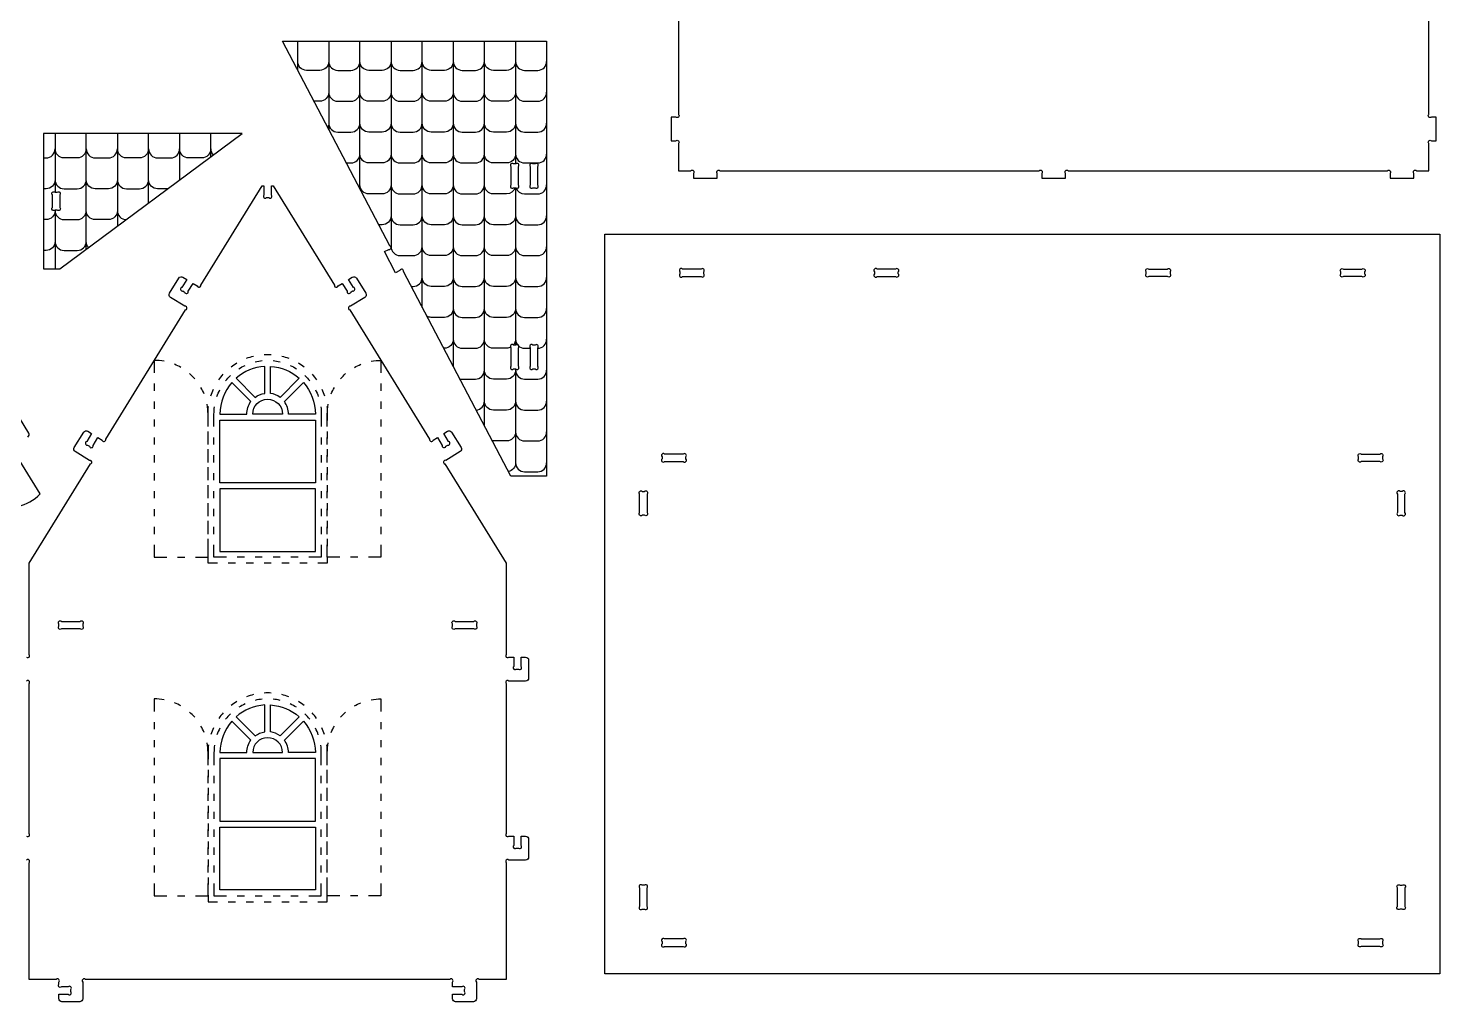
# Model space of a CAD drawing. Extents: x 3712 to 3901, y 1385 to 1507.
# Drawn here: x 3806.5 to 3901.2, y 1384.5 to 1449.8 of the extents above; entities that cross this region are included whole.
import ezdxf

# ---------------------------------------------------------------- set-up
doc = ezdxf.new("R2010")
doc.units = 0
doc.header["$MEASUREMENT"] = 0
doc.layers.add('LAYER1', color=18, linetype='CONTINUOUS')

msp = doc.modelspace()

# ---------------------------------------------------------------- linework, layer by layer
at = {"layer": 'LAYER1'}
for points in [[(3850.15, 1468.454), (3850.15, 1444.008, -1), (3849.973, 1443.831), (3849.65, 1443.831), (3849.65, 1442.231), (3849.973, 1442.231, -1), (3850.15, 1442.054), (3850.15, 1440.231), (3850.973, 1440.231, -1), (3851.15, 1440.054), (3851.15, 1439.731), (3852.75, 1439.731), (3852.75, 1440.054, -1), (3852.927, 1440.231), (3874.333, 1440.231, -1), (3874.51, 1440.054), (3874.51, 1439.731), (3876.11, 1439.731), (3876.11, 1440.054, -1), (3876.287, 1440.231), (3897.693, 1440.231, -1), (3897.87, 1440.054), (3897.87, 1439.731), (3899.47, 1439.731), (3899.47, 1440.054, -1), (3899.647, 1440.231), (3900.47, 1440.231), (3900.47, 1442.054, -1), (3900.647, 1442.231), (3900.97, 1442.231), (3900.97, 1443.831), (3900.647, 1443.831, -1), (3900.47, 1444.008), (3900.47, 1468.454, -1)], [(3826.699, 1447.559, -0.414214), (3826.099, 1446.959), (3825.212, 1446.959, -0.414214), (3824.612, 1447.559)], [(3826.699, 1447.559, 0.414214), (3827.299, 1446.959), (3828.186, 1446.959, 0.414214), (3828.786, 1447.559)], [(3830.874, 1447.559, -0.414214), (3830.274, 1446.959), (3829.386, 1446.959, -0.414214), (3828.786, 1447.559)], [(3830.874, 1447.559, 0.414214), (3831.474, 1446.959), (3832.361, 1446.959, 0.414214), (3832.961, 1447.559)], [(3835.048, 1447.559, -0.414214), (3834.448, 1446.959), (3833.561, 1446.959, -0.414214), (3832.961, 1447.559)], [(3835.048, 1447.559, 0.414214), (3835.648, 1446.959), (3836.535, 1446.959, 0.414214), (3837.135, 1447.559)], [(3839.223, 1447.559, -0.414214), (3838.623, 1446.959), (3837.735, 1446.959, -0.414214), (3837.135, 1447.559)], [(3839.223, 1447.559, 0.414214), (3839.823, 1446.959), (3840.71, 1446.959, 0.414214), (3841.31, 1447.559)], [(3826.699, 1445.489, -0.414214), (3826.099, 1444.889), (3825.7, 1444.889)], [(3826.699, 1445.489, 0.414214), (3827.299, 1444.889), (3828.186, 1444.889, 0.414214), (3828.786, 1445.489)], [(3830.874, 1445.489, -0.414214), (3830.274, 1444.889), (3829.386, 1444.889, -0.414214), (3828.786, 1445.489)], [(3830.874, 1445.489, 0.414214), (3831.474, 1444.889), (3832.361, 1444.889, 0.414214), (3832.961, 1445.489)], [(3835.048, 1445.489, -0.414214), (3834.448, 1444.889), (3833.561, 1444.889, -0.414214), (3832.961, 1445.489)], [(3835.048, 1445.489, 0.414214), (3835.648, 1444.889), (3836.535, 1444.889, 0.414214), (3837.135, 1445.489)], [(3839.223, 1445.489, -0.414214), (3838.623, 1444.889), (3837.735, 1444.889, -0.414214), (3837.135, 1445.489)], [(3839.223, 1445.489, 0.414214), (3839.823, 1444.889), (3840.71, 1444.889, 0.414214), (3841.31, 1445.489)], [(3826.699, 1443.419, -0.126595), (3826.624, 1443.129)], [(3826.699, 1443.419, 0.414214), (3827.299, 1442.819), (3828.186, 1442.819, 0.414214), (3828.786, 1443.419)], [(3830.874, 1443.419, -0.414214), (3830.274, 1442.819), (3829.386, 1442.819, -0.414214), (3828.786, 1443.419)], [(3830.874, 1443.419, 0.414214), (3831.474, 1442.819), (3832.361, 1442.819, 0.414214), (3832.961, 1443.419)], [(3835.048, 1443.419, -0.414214), (3834.448, 1442.819), (3833.561, 1442.819, -0.414214), (3832.961, 1443.419)], [(3835.048, 1443.419, 0.414214), (3835.648, 1442.819), (3836.535, 1442.819, 0.414214), (3837.135, 1443.419)], [(3839.223, 1443.419, -0.414214), (3838.623, 1442.819), (3837.735, 1442.819, -0.414214), (3837.135, 1443.419)], [(3839.223, 1443.419, 0.414214), (3839.823, 1442.819), (3840.71, 1442.819, 0.414214), (3841.31, 1443.419)], [(3807.562, 1441.093), (3807.746, 1441.093, 0.414214), (3808.346, 1441.693)], [(3810.434, 1441.693, -0.414214), (3809.834, 1441.093), (3808.946, 1441.093, -0.414214), (3808.346, 1441.693)], [(3810.434, 1441.693, 0.414214), (3811.034, 1441.093), (3811.921, 1441.093, 0.414214), (3812.521, 1441.693)], [(3814.608, 1441.693, -0.414214), (3814.008, 1441.093), (3813.121, 1441.093, -0.414214), (3812.521, 1441.693)], [(3814.608, 1441.693, 0.414214), (3815.208, 1441.093), (3816.096, 1441.093, 0.414214), (3816.696, 1441.693)], [(3818.783, 1441.693, -0.414214), (3818.183, 1441.093), (3817.296, 1441.093, -0.414214), (3816.696, 1441.693)], [(3818.783, 1441.693, 0.191627), (3818.947, 1441.281)], [(3827.875, 1440.749), (3828.186, 1440.749, 0.414214), (3828.786, 1441.349)], [(3830.874, 1441.349, -0.414214), (3830.274, 1440.749), (3829.386, 1440.749, -0.414214), (3828.786, 1441.349)], [(3830.874, 1441.349, 0.414214), (3831.474, 1440.749), (3832.361, 1440.749, 0.414214), (3832.961, 1441.349)], [(3835.048, 1441.349, -0.414214), (3834.448, 1440.749), (3833.561, 1440.749, -0.414214), (3832.961, 1441.349)], [(3835.048, 1441.349, 0.414214), (3835.648, 1440.749), (3836.535, 1440.749, 0.414214), (3837.135, 1441.349)], [(3839.223, 1441.349, -0.414214), (3838.623, 1440.749), (3837.735, 1440.749, -0.414214), (3837.135, 1441.349)], [(3839.223, 1441.349, 0.414214), (3839.823, 1440.749), (3840.71, 1440.749, 0.414214), (3841.31, 1441.349)], [(3806.421, 1407.624, 1), (3806.598, 1407.801), (3806.598, 1413.916), (3810.709, 1420.572, 1), (3810.651, 1420.816), (3809.696, 1421.406, -0.414214), (3809.631, 1421.681), (3810.262, 1422.702, -0.414214), (3810.537, 1422.767), (3810.792, 1422.609), (3810.465, 1422.079, 1), (3810.523, 1421.835), (3810.646, 1421.759, 1), (3810.89, 1421.817), (3811.218, 1422.346), (3811.492, 1422.177, 1), (3811.736, 1422.234), (3817.092, 1430.905, 1), (3817.034, 1431.149), (3816.079, 1431.739, -0.414214), (3816.014, 1432.014), (3816.644, 1433.035, -0.414214), (3816.919, 1433.1), (3817.175, 1432.943), (3816.847, 1432.413, 1), (3816.905, 1432.169), (3817.029, 1432.092, 1), (3817.273, 1432.15), (3817.6, 1432.68), (3817.875, 1432.51, 1), (3818.119, 1432.568), (3822.229, 1439.224), (3822.348, 1439.224), (3822.348, 1438.601, 1), (3822.525, 1438.424), (3822.671, 1438.424, 1), (3822.848, 1438.601), (3822.848, 1439.224), (3822.967, 1439.224), (3827.078, 1432.568, 1), (3827.322, 1432.51), (3827.596, 1432.68), (3827.924, 1432.15, 1), (3828.168, 1432.092), (3828.291, 1432.169, 1), (3828.349, 1432.413), (3828.022, 1432.943), (3828.277, 1433.1, -0.414214), (3828.552, 1433.035), (3829.183, 1432.014, -0.414214), (3829.118, 1431.739), (3828.163, 1431.149, 1), (3828.105, 1430.905), (3833.46, 1422.234, 1), (3833.704, 1422.177), (3833.979, 1422.346), (3834.306, 1421.817, 1), (3834.55, 1421.759), (3834.674, 1421.835, 1), (3834.732, 1422.079), (3834.404, 1422.609), (3834.66, 1422.767, -0.414214), (3834.935, 1422.702), (3835.565, 1421.681, -0.414214), (3835.5, 1421.406), (3834.545, 1420.816, 1), (3834.487, 1420.572), (3838.598, 1413.916), (3838.598, 1407.801, 1), (3838.775, 1407.624), (3839.098, 1407.624), (3839.098, 1407.001, 1), (3839.275, 1406.824), (3839.421, 1406.824, 1), (3839.598, 1407.001), (3839.598, 1407.624), (3839.898, 1407.624, -0.414214), (3840.098, 1407.424), (3840.098, 1406.224, -0.414214), (3839.898, 1406.024), (3838.775, 1406.024, 1), (3838.598, 1405.846), (3838.598, 1395.801, 1), (3838.775, 1395.624), (3839.098, 1395.624), (3839.098, 1395.001, 1), (3839.275, 1394.824), (3839.421, 1394.824, 1), (3839.598, 1395.001), (3839.598, 1395.624), (3839.898, 1395.624, -0.414214), (3840.098, 1395.424), (3840.098, 1394.224, -0.414214), (3839.898, 1394.024), (3838.775, 1394.024, 1), (3838.598, 1393.846), (3838.598, 1386.024), (3836.775, 1386.024, 1), (3836.598, 1385.846), (3836.598, 1384.724, -0.414214), (3836.398, 1384.524), (3835.198, 1384.524, -0.414214), (3834.998, 1384.724), (3834.998, 1385.024), (3835.621, 1385.024, 1), (3835.798, 1385.201), (3835.798, 1385.346, 1), (3835.621, 1385.524), (3834.998, 1385.524), (3834.998, 1385.846, 1), (3834.821, 1386.024), (3810.375, 1386.024, 1), (3810.198, 1385.846), (3810.198, 1384.724, -0.414214), (3809.998, 1384.524), (3808.798, 1384.524, -0.414214), (3808.598, 1384.724), (3808.598, 1385.024), (3809.221, 1385.024, 1), (3809.398, 1385.201), (3809.398, 1385.346, 1), (3809.221, 1385.524), (3808.775, 1385.524, -1), (3808.598, 1385.701), (3808.598, 1385.846, 1), (3808.421, 1386.024), (3806.598, 1386.024), (3806.598, 1393.846, 1), (3806.421, 1394.024)], [(3808.346, 1439.623, -0.414214), (3807.746, 1439.023), (3807.562, 1439.023)], [(3808.346, 1439.623, 0.414214), (3808.946, 1439.023), (3809.834, 1439.023, 0.414214), (3810.434, 1439.623)], [(3812.521, 1439.623, -0.414214), (3811.921, 1439.023), (3811.034, 1439.023, -0.414214), (3810.434, 1439.623)], [(3812.521, 1439.623, 0.414214), (3813.121, 1439.023), (3814.008, 1439.023, 0.414214), (3814.608, 1439.623)], [(3815.901, 1439.023), (3815.208, 1439.023, -0.414214), (3814.608, 1439.623)], [(3816.696, 1439.623, -0.004711), (3816.695, 1439.612)], [(3816.696, 1439.623, 0.004646), (3816.696, 1439.612)], [(3828.752, 1439.08, 0.084679), (3828.786, 1439.279)], [(3830.874, 1439.279, -0.414214), (3830.274, 1438.679), (3829.386, 1438.679, -0.414214), (3828.786, 1439.279)], [(3830.874, 1439.279, 0.414214), (3831.474, 1438.679), (3832.361, 1438.679, 0.414214), (3832.961, 1439.279)], [(3835.048, 1439.279, -0.414214), (3834.448, 1438.679), (3833.561, 1438.679, -0.414214), (3832.961, 1439.279)], [(3835.048, 1439.279, 0.414214), (3835.648, 1438.679), (3836.535, 1438.679, 0.414214), (3837.135, 1439.279)], [(3839.191, 1439.086, -0.321452), (3838.623, 1438.679), (3837.735, 1438.679, -0.414214), (3837.135, 1439.279)], [(3839.254, 1439.086, 0.321452), (3839.823, 1438.679), (3840.71, 1438.679, 0.414214), (3841.31, 1439.279)], [(3808.346, 1437.553, -0.414214), (3807.746, 1436.953), (3807.562, 1436.953)], [(3808.346, 1437.553, 0.414214), (3808.946, 1436.953), (3809.834, 1436.953, 0.414214), (3810.434, 1437.553)], [(3812.521, 1437.553, -0.414214), (3811.921, 1436.953), (3811.034, 1436.953, -0.414214), (3810.434, 1437.553)], [(3812.521, 1437.553, 0.40858), (3813.109, 1436.953)], [(3830.874, 1437.209, -0.414214), (3830.274, 1436.609), (3830.051, 1436.609)], [(3830.874, 1437.209, 0.414214), (3831.474, 1436.609), (3832.361, 1436.609, 0.414214), (3832.961, 1437.209)], [(3835.048, 1437.209, -0.414214), (3834.448, 1436.609), (3833.561, 1436.609, -0.414214), (3832.961, 1437.209)], [(3835.048, 1437.209, 0.414214), (3835.648, 1436.609), (3836.535, 1436.609, 0.414214), (3837.135, 1437.209)], [(3839.223, 1437.209, -0.414214), (3838.623, 1436.609), (3837.735, 1436.609, -0.414214), (3837.135, 1437.209)], [(3839.223, 1437.209, 0.414214), (3839.823, 1436.609), (3840.71, 1436.609, 0.414214), (3841.31, 1437.209)], [(3808.346, 1435.483, -0.414214), (3807.746, 1434.883), (3807.562, 1434.883)], [(3808.346, 1435.483, 0.414214), (3808.946, 1434.883), (3809.834, 1434.883, 0.414214), (3810.434, 1435.483)], [(3810.587, 1435.083, -0.184596), (3810.434, 1435.483)], [(3830.874, 1435.139, -0.035229), (3830.868, 1435.055)], [(3830.874, 1435.139, 0.414214), (3831.474, 1434.539), (3832.361, 1434.539, 0.414214), (3832.961, 1435.139)], [(3835.048, 1435.139, -0.414214), (3834.448, 1434.539), (3833.561, 1434.539, -0.414214), (3832.961, 1435.139)], [(3835.048, 1435.139, 0.414214), (3835.648, 1434.539), (3836.535, 1434.539, 0.414214), (3837.135, 1435.139)], [(3839.223, 1435.139, -0.414214), (3838.623, 1434.539), (3837.735, 1434.539, -0.414214), (3837.135, 1435.139)], [(3839.223, 1435.139, 0.414214), (3839.823, 1434.539), (3840.71, 1434.539, 0.414214), (3841.31, 1435.139)], [(3832.226, 1432.469), (3832.361, 1432.469, 0.414214), (3832.961, 1433.069)], [(3835.048, 1433.069, -0.414214), (3834.448, 1432.469), (3833.561, 1432.469, -0.414214), (3832.961, 1433.069)], [(3835.048, 1433.069, 0.414214), (3835.648, 1432.469), (3836.535, 1432.469, 0.414214), (3837.135, 1433.069)], [(3839.223, 1433.069, -0.414214), (3838.623, 1432.469), (3837.735, 1432.469, -0.414214), (3837.135, 1433.069)], [(3839.223, 1433.069, 0.414214), (3839.823, 1432.469), (3840.71, 1432.469, 0.414214), (3841.31, 1433.069)], [(3835.048, 1430.999, -0.414214), (3834.448, 1430.399), (3833.561, 1430.399, -0.124045), (3833.277, 1430.471)], [(3835.048, 1430.999, 0.414214), (3835.648, 1430.399), (3836.535, 1430.399, 0.414214), (3837.135, 1430.999)], [(3839.223, 1430.999, -0.414214), (3838.623, 1430.399), (3837.735, 1430.399, -0.414214), (3837.135, 1430.999)], [(3839.223, 1430.999, 0.414214), (3839.823, 1430.399), (3840.71, 1430.399, 0.414214), (3841.31, 1430.999)], [(3835.048, 1428.929, -0.414214), (3834.448, 1428.329), (3834.402, 1428.329)], [(3835.048, 1428.929, 0.414214), (3835.648, 1428.329), (3836.535, 1428.329, 0.414214), (3837.135, 1428.929)], [(3838.91, 1428.402, -0.125481), (3838.623, 1428.329), (3837.735, 1428.329, -0.414214), (3837.135, 1428.929)], [(3839.223, 1428.929, -0.177786), (3839.08, 1428.541)], [(3839.223, 1428.929, 0.414214), (3839.823, 1428.329), (3840.21, 1428.329)], [(3840.71, 1428.329, 0.414214), (3841.31, 1428.929)], [(3821.188, 1427.659, -0.030028), (3821.647, 1427.801)], [(3822.358, 1427.909, -0.030028), (3822.838, 1427.909)], [(3823.55, 1427.801, -0.030028), (3824.008, 1427.659)], [(3815.661, 1427.455, 0.046286), (3814.998, 1427.516), (3814.998, 1426.68)], [(3816.783, 1427.043, 0.033367), (3816.351, 1427.252)], [(3817.708, 1426.286, 0.033367), (3817.368, 1426.626)], [(3819.32, 1426.208, -0.030028), (3819.618, 1426.584)], [(3820.144, 1427.075, -0.030028), (3820.541, 1427.346)], [(3820.665, 1426.953, -0.033367), (3821.086, 1427.183)], [(3821.765, 1427.418, -0.033367), (3822.239, 1427.498)], [(3822.958, 1427.498, -0.033367), (3823.431, 1427.418)], [(3824.111, 1427.183, -0.033367), (3824.532, 1426.953)], [(3824.656, 1427.346, -0.030028), (3825.052, 1427.075)], [(3825.578, 1426.584, -0.030028), (3825.876, 1426.208)], [(3827.489, 1426.286, -0.033367), (3827.828, 1426.626)], [(3828.414, 1427.043, -0.033367), (3828.846, 1427.252)], [(3829.536, 1427.455, -0.046286), (3830.198, 1427.516), (3830.198, 1426.68)], [(3835.477, 1426.284, 0.072634), (3835.648, 1426.259), (3836.535, 1426.259, 0.414214), (3837.135, 1426.859)], [(3839.223, 1426.859, -0.414214), (3838.623, 1426.259), (3837.735, 1426.259, -0.414214), (3837.135, 1426.859)], [(3839.223, 1426.941), (3839.223, 1420.649, -0.354693), (3838.746, 1420.062)], [(3839.223, 1426.859, 0.414214), (3839.823, 1426.259), (3840.71, 1426.259, 0.414214), (3841.31, 1426.859)], [(3818.335, 1425.269, 0.033367), (3818.125, 1425.7)], [(3819.777, 1426.152, -0.033367), (3820.1, 1426.508)], [(3825.097, 1426.508, -0.033367), (3825.42, 1426.152)], [(3826.862, 1425.269, -0.033367), (3827.072, 1425.7)], [(3818.789, 1425.136, -0.030028), (3818.962, 1425.584)], [(3819.2, 1425.105, -0.033367), (3819.389, 1425.547)], [(3825.808, 1425.547, -0.033367), (3825.996, 1425.105)], [(3826.234, 1425.584, -0.030028), (3826.408, 1425.136)], [(3836.577, 1424.19, 0.394173), (3837.135, 1424.789)], [(3839.223, 1424.789, -0.414214), (3838.623, 1424.189), (3837.735, 1424.189, -0.414214), (3837.135, 1424.789)], [(3839.223, 1424.789, 0.414214), (3839.823, 1424.189), (3840.71, 1424.189, 0.414214), (3841.31, 1424.789)], [(3818.598, 1423.079), (3818.598, 1423.916, 0.046286), (3818.537, 1424.578)], [(3818.598, 1423.479), (3818.598, 1423.916, -0.03248), (3818.632, 1424.434)], [(3818.998, 1423.079), (3818.998, 1423.916, -0.03415), (3819.032, 1424.406)], [(3826.165, 1424.406, -0.03415), (3826.198, 1423.916)], [(3826.565, 1424.434, -0.03248), (3826.598, 1423.916)], [(3826.598, 1423.079), (3826.598, 1423.916, -0.046286), (3826.66, 1424.578)], [(3806.512, 1422.373, 0.414214), (3806.577, 1422.648), (3805.946, 1423.669, 0.414214)], [(3839.223, 1422.719, -0.414214), (3838.623, 1422.119), (3837.735, 1422.119, -0.030283), (3837.663, 1422.123)], [(3839.223, 1422.719, 0.414214), (3839.823, 1422.119), (3840.71, 1422.119, 0.414214), (3841.31, 1422.719)], [(3802.772, 1420.867, 0.755832), (3807.336, 1418.564), (3805.499, 1421.539, -1)], [(3839.223, 1420.649, 0.414214), (3839.823, 1420.049), (3840.71, 1420.049, 0.414214), (3841.31, 1420.649)], [(3806.421, 1395.624, 1), (3806.598, 1395.801), (3806.598, 1405.846, 1), (3806.421, 1406.024)], [(3815.661, 1404.762, 0.046286), (3814.998, 1404.824), (3814.998, 1403.987)], [(3821.647, 1405.109, 0.030028), (3821.188, 1404.967)], [(3822.838, 1405.216, 0.030028), (3822.358, 1405.216)], [(3824.008, 1404.967, 0.030028), (3823.55, 1405.109)], [(3829.536, 1404.762, -0.046286), (3830.198, 1404.824), (3830.198, 1403.987)], [(3816.783, 1404.35, 0.033367), (3816.351, 1404.56)], [(3817.708, 1403.594, 0.033367), (3817.368, 1403.933)], [(3819.618, 1403.892, 0.030028), (3819.32, 1403.516)], [(3820.541, 1404.654, 0.030028), (3820.144, 1404.383)], [(3821.086, 1404.49, 0.033367), (3820.665, 1404.26)], [(3822.239, 1404.806, 0.033367), (3821.765, 1404.726)], [(3823.431, 1404.726, 0.033367), (3822.958, 1404.806)], [(3824.532, 1404.26, 0.033367), (3824.111, 1404.49)], [(3825.052, 1404.383, 0.030028), (3824.656, 1404.654)], [(3825.876, 1403.516, 0.030028), (3825.578, 1403.892)], [(3827.489, 1403.594, -0.033367), (3827.828, 1403.933)], [(3828.414, 1404.35, -0.033367), (3828.846, 1404.56)], [(3818.335, 1402.576, 0.033367), (3818.125, 1403.008)], [(3820.1, 1403.815, 0.033367), (3819.777, 1403.46)], [(3825.42, 1403.46, 0.033367), (3825.097, 1403.815)], [(3826.862, 1402.576, -0.033367), (3827.072, 1403.008)], [(3818.962, 1402.891, 0.030028), (3818.789, 1402.444)], [(3819.389, 1402.854, 0.033367), (3819.2, 1402.413)], [(3825.996, 1402.413, 0.033367), (3825.808, 1402.854)], [(3826.408, 1402.444, 0.030028), (3826.234, 1402.891)], [(3818.598, 1400.386), (3818.598, 1401.224, 0.046286), (3818.537, 1401.886)], [(3818.632, 1401.742, 0.03248), (3818.598, 1401.224)], [(3819.032, 1401.714, 0.03415), (3818.998, 1401.224)], [(3826.198, 1400.386), (3826.198, 1401.224, 0.03415), (3826.165, 1401.714)], [(3826.598, 1400.787), (3826.598, 1401.224, 0.03248), (3826.565, 1401.742)], [(3826.598, 1400.386), (3826.598, 1401.224, -0.046286), (3826.66, 1401.886)]]:
    msp.add_lwpolyline(points, format="xyb", dxfattribs=at)
for points in [[(3830.433, 1434.807), (3830.719, 1434.957, 1), (3830.793, 1435.196), (3823.585, 1448.913), (3841.31, 1448.913), (3841.31, 1419.75), (3838.91, 1419.75), (3831.702, 1433.466, 1), (3831.463, 1433.541), (3831.177, 1433.391)], [(3838.91, 1440.509), (3838.91, 1439.264, 1), (3839.087, 1439.086), (3839.233, 1439.086, 1), (3839.41, 1439.264), (3839.41, 1440.509, 1), (3839.233, 1440.686), (3839.087, 1440.686, 1)], [(3840.387, 1439.086), (3840.533, 1439.086, 1), (3840.71, 1439.264), (3840.71, 1440.509, 1), (3840.533, 1440.686), (3840.387, 1440.686, 1), (3840.21, 1440.509), (3840.21, 1439.264, 1)], [(3808.662, 1438.612), (3808.662, 1437.767, -1), (3808.485, 1437.589), (3808.339, 1437.589, -1), (3808.162, 1437.767), (3808.162, 1438.612, -1), (3808.339, 1438.789), (3808.485, 1438.789, -1)], [(3851.668, 1433.635), (3850.422, 1433.635, 1), (3850.245, 1433.458), (3850.245, 1433.312, 1), (3850.422, 1433.135), (3851.668, 1433.135, 1), (3851.845, 1433.312), (3851.845, 1433.458, 1)], [(3863.467, 1433.135), (3864.713, 1433.135, 1), (3864.89, 1433.312), (3864.89, 1433.458, 1), (3864.713, 1433.635), (3863.467, 1433.635, 1), (3863.29, 1433.458), (3863.29, 1433.312, 1)], [(3881.697, 1433.635), (3882.943, 1433.635, -1), (3883.12, 1433.458), (3883.12, 1433.312, -1), (3882.943, 1433.135), (3881.697, 1433.135, -1), (3881.52, 1433.312), (3881.52, 1433.458, -1)], [(3894.742, 1433.635), (3895.988, 1433.635, -1), (3896.165, 1433.458), (3896.165, 1433.312, -1), (3895.988, 1433.135), (3894.742, 1433.135, -1), (3894.565, 1433.312), (3894.565, 1433.458, -1)], [(3838.91, 1428.364), (3838.91, 1427.118, 1), (3839.087, 1426.941), (3839.233, 1426.941, 1), (3839.41, 1427.118), (3839.41, 1428.364, 1), (3839.233, 1428.541), (3839.087, 1428.541, 1)], [(3840.21, 1428.364), (3840.21, 1427.118, 1), (3840.387, 1426.941), (3840.533, 1426.941, 1), (3840.71, 1427.118), (3840.71, 1428.364, 1), (3840.533, 1428.541), (3840.387, 1428.541, 1)], [(3822.398, 1427.11, 0.166595), (3820.481, 1426.316), (3821.76, 1425.037, -0.125326), (3822.398, 1425.302)], [(3824.715, 1426.316), (3823.437, 1425.037, 0.125326), (3822.798, 1425.302), (3822.798, 1427.11, -0.166595)], [(3820.199, 1426.033, 0.182708), (3819.398, 1423.916), (3821.198, 1423.916, -0.161906), (3821.477, 1424.754)], [(3824.998, 1426.033, -0.182708), (3825.798, 1423.916), (3823.998, 1423.916, 0.161906), (3823.719, 1424.754)], [(3821.598, 1423.916, -1), (3823.598, 1423.916)], [(3849.222, 1420.735), (3850.468, 1420.735, 1), (3850.645, 1420.913), (3850.645, 1421.058, 1), (3850.468, 1421.235), (3849.222, 1421.235, 1), (3849.045, 1421.058), (3849.045, 1420.913, 1)], [(3895.942, 1421.235), (3897.188, 1421.235, -1), (3897.365, 1421.058), (3897.365, 1420.913, -1), (3897.188, 1420.735), (3895.942, 1420.735, -1), (3895.765, 1420.913), (3895.765, 1421.058, -1)], [(3847.722, 1418.735), (3847.868, 1418.735, -1), (3848.045, 1418.558), (3848.045, 1417.313, -1), (3847.868, 1417.135), (3847.722, 1417.135, -1), (3847.545, 1417.313), (3847.545, 1418.558, -1)], [(3898.365, 1418.558), (3898.365, 1417.313, 1), (3898.542, 1417.135), (3898.688, 1417.135, 1), (3898.865, 1417.313), (3898.865, 1418.558, 1), (3898.688, 1418.735), (3898.542, 1418.735, 1)], [(3808.775, 1410.024), (3810.021, 1410.024, -1), (3810.198, 1409.846), (3810.198, 1409.701, -1), (3810.021, 1409.524), (3808.775, 1409.524, -1), (3808.598, 1409.701), (3808.598, 1409.846, -1)], [(3835.175, 1410.024), (3836.421, 1410.024, -1), (3836.598, 1409.846), (3836.598, 1409.701, -1), (3836.421, 1409.524), (3835.175, 1409.524, -1), (3834.998, 1409.701), (3834.998, 1409.846, -1)], [(3820.481, 1403.623), (3821.76, 1402.345, -0.125326), (3822.398, 1402.609), (3822.398, 1404.417, 0.166595)], [(3822.798, 1404.417, -0.166595), (3824.715, 1403.623), (3823.437, 1402.345, 0.125326), (3822.798, 1402.609)], [(3820.199, 1403.34, 0.182708), (3819.398, 1401.224), (3821.198, 1401.224, -0.161906), (3821.477, 1402.062)], [(3824.998, 1403.34, -0.182708), (3825.798, 1401.224), (3823.998, 1401.224, 0.161906), (3823.719, 1402.062)], [(3823.598, 1401.224, 1), (3821.598, 1401.224)], [(3847.545, 1392.158), (3847.545, 1390.913, 1), (3847.722, 1390.735), (3847.868, 1390.735, 1), (3848.045, 1390.913), (3848.045, 1392.158, 1), (3847.868, 1392.335), (3847.722, 1392.335, 1)], [(3898.865, 1392.158), (3898.865, 1390.913, -1), (3898.688, 1390.735), (3898.542, 1390.735, -1), (3898.365, 1390.913), (3898.365, 1392.158, -1), (3898.542, 1392.335), (3898.688, 1392.335, -1)], [(3849.222, 1388.235), (3850.468, 1388.235, 1), (3850.645, 1388.413), (3850.645, 1388.558, 1), (3850.468, 1388.735), (3849.222, 1388.735, 1), (3849.045, 1388.558), (3849.045, 1388.413, 1)], [(3897.188, 1388.235), (3895.942, 1388.235, -1), (3895.765, 1388.413), (3895.765, 1388.558, -1), (3895.942, 1388.735), (3897.188, 1388.735, -1), (3897.365, 1388.558), (3897.365, 1388.413, -1)]]:
    msp.add_lwpolyline(points, format="xyb", close=True, dxfattribs=at)
for points in [[(3824.612, 1446.96), (3824.612, 1448.913)], [(3826.699, 1448.913), (3826.699, 1442.988)], [(3828.786, 1439.016), (3828.786, 1448.913)], [(3830.874, 1448.913), (3830.874, 1435.043)], [(3832.961, 1431.071), (3832.961, 1448.913)], [(3835.048, 1448.913), (3835.048, 1427.099)], [(3837.135, 1423.127), (3837.135, 1448.913)], [(3839.223, 1448.913), (3839.223, 1440.686)], [(3808.346, 1442.723), (3808.346, 1438.789)], [(3810.434, 1434.969), (3810.434, 1442.723)], [(3812.521, 1442.723), (3812.521, 1436.517)], [(3814.608, 1438.064), (3814.608, 1442.723)], [(3816.696, 1442.723), (3816.696, 1439.612)], [(3818.783, 1441.159), (3818.783, 1442.723)], [(3839.223, 1439.086), (3839.223, 1428.541)], [(3808.346, 1437.589), (3808.346, 1433.656)], [(3814.998, 1425.959), (3814.998, 1425.479)], [(3830.198, 1425.959), (3830.198, 1425.479)], [(3814.998, 1424.758), (3814.998, 1424.278)], [(3830.198, 1424.758), (3830.198, 1424.278)], [(3826.198, 1423.916), (3826.198, 1423.079)], [(3826.598, 1423.916), (3826.598, 1423.479)], [(3814.998, 1423.558), (3814.998, 1423.077)], [(3830.198, 1423.558), (3830.198, 1423.077)], [(3814.998, 1422.357), (3814.998, 1421.877)], [(3818.598, 1422.278), (3818.598, 1422.758)], [(3818.598, 1421.878), (3818.598, 1422.358)], [(3818.998, 1421.878), (3818.998, 1422.358)], [(3826.198, 1422.358), (3826.198, 1421.878)], [(3826.598, 1422.758), (3826.598, 1422.278)], [(3826.598, 1421.878), (3826.598, 1422.358)], [(3830.198, 1422.357), (3830.198, 1421.877)], [(3814.998, 1421.156), (3814.998, 1420.676)], [(3818.598, 1421.077), (3818.598, 1421.558)], [(3818.598, 1420.677), (3818.598, 1421.157)], [(3818.998, 1420.677), (3818.998, 1421.157)], [(3826.198, 1421.157), (3826.198, 1420.677)], [(3826.598, 1421.558), (3826.598, 1421.077)], [(3826.598, 1420.677), (3826.598, 1421.157)], [(3830.198, 1421.156), (3830.198, 1420.676)], [(3814.998, 1419.955), (3814.998, 1419.475)], [(3818.598, 1419.877), (3818.598, 1420.357)], [(3818.598, 1419.476), (3818.598, 1419.957)], [(3818.998, 1419.476), (3818.998, 1419.957)], [(3826.198, 1419.957), (3826.198, 1419.476)], [(3826.598, 1420.357), (3826.598, 1419.877)], [(3826.598, 1419.476), (3826.598, 1419.957)], [(3830.198, 1419.955), (3830.198, 1419.475)], [(3818.598, 1418.676), (3818.598, 1419.156)], [(3826.598, 1419.156), (3826.598, 1418.676)], [(3814.998, 1418.755), (3814.998, 1418.274)], [(3818.598, 1418.275), (3818.598, 1418.756)], [(3818.998, 1418.275), (3818.998, 1418.756)], [(3826.198, 1418.756), (3826.198, 1418.275)], [(3826.598, 1418.275), (3826.598, 1418.756)], [(3830.198, 1418.755), (3830.198, 1418.274)], [(3814.998, 1417.554), (3814.998, 1417.074)], [(3818.598, 1417.475), (3818.598, 1417.955)], [(3818.598, 1417.075), (3818.598, 1417.555)], [(3818.998, 1417.075), (3818.998, 1417.555)], [(3826.198, 1417.555), (3826.198, 1417.075)], [(3826.598, 1417.955), (3826.598, 1417.475)], [(3826.598, 1417.075), (3826.598, 1417.555)], [(3830.198, 1417.554), (3830.198, 1417.074)], [(3814.998, 1416.353), (3814.998, 1415.873)], [(3818.598, 1416.274), (3818.598, 1416.755)], [(3818.598, 1415.874), (3818.598, 1416.354)], [(3818.998, 1415.874), (3818.998, 1416.354)], [(3826.198, 1416.354), (3826.198, 1415.874)], [(3826.598, 1416.755), (3826.598, 1416.274)], [(3826.598, 1415.874), (3826.598, 1416.354)], [(3830.198, 1416.353), (3830.198, 1415.873)], [(3818.598, 1415.074), (3818.598, 1415.554)], [(3826.598, 1415.554), (3826.598, 1415.074)], [(3814.998, 1415.152), (3814.998, 1414.316)], [(3814.998, 1414.316), (3815.838, 1414.316)], [(3816.558, 1414.316), (3817.038, 1414.316)], [(3817.759, 1414.316), (3818.598, 1414.316), (3818.598, 1415.153)], [(3819.236, 1413.916), (3818.598, 1413.916), (3818.598, 1414.353)], [(3819.836, 1414.316), (3818.998, 1414.316), (3818.998, 1415.153)], [(3821.037, 1414.316), (3820.557, 1414.316)], [(3822.238, 1414.316), (3821.758, 1414.316)], [(3823.439, 1414.316), (3822.958, 1414.316)], [(3824.64, 1414.316), (3824.159, 1414.316)], [(3826.198, 1415.153), (3826.198, 1414.316), (3825.36, 1414.316)], [(3826.598, 1414.353), (3826.598, 1413.916), (3825.96, 1413.916)], [(3827.438, 1414.316), (3826.598, 1414.316), (3826.598, 1415.153)], [(3828.638, 1414.316), (3828.158, 1414.316)], [(3830.198, 1414.316), (3829.359, 1414.316)], [(3830.198, 1415.152), (3830.198, 1414.316)], [(3820.437, 1413.916), (3819.957, 1413.916)], [(3821.638, 1413.916), (3821.157, 1413.916)], [(3822.838, 1413.916), (3822.358, 1413.916)], [(3824.039, 1413.916), (3823.559, 1413.916)], [(3825.24, 1413.916), (3824.76, 1413.916)], [(3814.998, 1403.267), (3814.998, 1402.787)], [(3830.198, 1403.267), (3830.198, 1402.787)], [(3814.998, 1402.066), (3814.998, 1401.586)], [(3830.198, 1402.066), (3830.198, 1401.586)], [(3818.598, 1401.224), (3818.598, 1400.787)], [(3818.998, 1401.224), (3818.998, 1400.386)], [(3814.998, 1400.865), (3814.998, 1400.385)], [(3830.198, 1400.865), (3830.198, 1400.385)], [(3814.998, 1399.665), (3814.998, 1399.184)], [(3818.598, 1400.066), (3818.598, 1399.586)], [(3818.598, 1399.185), (3818.598, 1399.666)], [(3818.998, 1399.666), (3818.998, 1399.185)], [(3826.198, 1399.185), (3826.198, 1399.666)], [(3826.598, 1399.586), (3826.598, 1400.066)], [(3826.598, 1399.185), (3826.598, 1399.666)], [(3830.198, 1399.665), (3830.198, 1399.184)], [(3814.998, 1398.464), (3814.998, 1397.983)], [(3818.598, 1398.865), (3818.598, 1398.385)], [(3818.598, 1397.985), (3818.598, 1398.465)], [(3818.998, 1398.465), (3818.998, 1397.985)], [(3826.198, 1397.985), (3826.198, 1398.465)], [(3826.598, 1398.385), (3826.598, 1398.865)], [(3826.598, 1397.985), (3826.598, 1398.465)], [(3830.198, 1398.464), (3830.198, 1397.983)], [(3814.998, 1397.263), (3814.998, 1396.783)], [(3818.598, 1397.665), (3818.598, 1397.184)], [(3818.598, 1396.784), (3818.598, 1397.264)], [(3818.998, 1397.264), (3818.998, 1396.784)], [(3826.198, 1396.784), (3826.198, 1397.264)], [(3826.598, 1397.184), (3826.598, 1397.665)], [(3826.598, 1396.784), (3826.598, 1397.264)], [(3830.198, 1397.263), (3830.198, 1396.783)], [(3818.598, 1396.464), (3818.598, 1395.983)], [(3826.598, 1395.983), (3826.598, 1396.464)], [(3814.998, 1396.062), (3814.998, 1395.582)], [(3818.598, 1395.583), (3818.598, 1396.063)], [(3818.998, 1396.063), (3818.998, 1395.583)], [(3826.198, 1395.583), (3826.198, 1396.063)], [(3826.598, 1395.583), (3826.598, 1396.063)], [(3830.198, 1396.062), (3830.198, 1395.582)], [(3814.998, 1394.861), (3814.998, 1394.381)], [(3818.598, 1395.263), (3818.598, 1394.783)], [(3818.598, 1394.382), (3818.598, 1394.863)], [(3818.998, 1394.863), (3818.998, 1394.382)], [(3826.198, 1394.382), (3826.198, 1394.863)], [(3826.598, 1394.783), (3826.598, 1395.263)], [(3826.598, 1394.382), (3826.598, 1394.863)], [(3830.198, 1394.861), (3830.198, 1394.381)], [(3814.998, 1393.661), (3814.998, 1393.18)], [(3818.598, 1394.062), (3818.598, 1393.582)], [(3818.598, 1393.182), (3818.598, 1393.662)], [(3818.998, 1393.662), (3818.998, 1393.182)], [(3826.198, 1393.182), (3826.198, 1393.662)], [(3826.598, 1393.582), (3826.598, 1394.062)], [(3826.598, 1393.182), (3826.598, 1393.662)], [(3830.198, 1393.661), (3830.198, 1393.18)], [(3818.598, 1392.861), (3818.598, 1392.381)], [(3826.598, 1392.381), (3826.598, 1392.861)], [(3814.998, 1392.46), (3814.998, 1391.624)], [(3814.998, 1391.624), (3815.838, 1391.624)], [(3816.558, 1391.624), (3817.038, 1391.624)], [(3817.759, 1391.624), (3818.598, 1391.624), (3818.598, 1392.461)], [(3818.598, 1391.661), (3818.598, 1391.224), (3819.236, 1391.224)], [(3818.998, 1392.461), (3818.998, 1391.624), (3819.836, 1391.624)], [(3820.557, 1391.624), (3821.037, 1391.624)], [(3821.758, 1391.624), (3822.238, 1391.624)], [(3822.958, 1391.624), (3823.439, 1391.624)], [(3824.159, 1391.624), (3824.64, 1391.624)], [(3825.36, 1391.624), (3826.198, 1391.624), (3826.198, 1392.461)], [(3825.96, 1391.224), (3826.598, 1391.224), (3826.598, 1391.661)], [(3827.438, 1391.624), (3826.598, 1391.624), (3826.598, 1392.461)], [(3828.638, 1391.624), (3828.158, 1391.624)], [(3830.198, 1391.624), (3829.359, 1391.624)], [(3830.198, 1392.46), (3830.198, 1391.624)], [(3819.957, 1391.224), (3820.437, 1391.224)], [(3821.157, 1391.224), (3821.638, 1391.224)], [(3822.358, 1391.224), (3822.838, 1391.224)], [(3823.559, 1391.224), (3824.039, 1391.224)], [(3824.76, 1391.224), (3825.24, 1391.224)]]:
    msp.add_lwpolyline(points, dxfattribs=at)
for points in [[(3820.892, 1442.723), (3807.562, 1442.723), (3807.562, 1433.656), (3808.662, 1433.656)], [(3845.205, 1386.395), (3845.205, 1435.975), (3901.205, 1435.975), (3901.205, 1386.395)], [(3819.398, 1423.516), (3825.798, 1423.516), (3825.798, 1419.316), (3819.398, 1419.316)], [(3819.398, 1418.916), (3819.398, 1414.716), (3825.798, 1414.716), (3825.798, 1418.916)], [(3825.798, 1400.824), (3819.398, 1400.824), (3819.398, 1396.624), (3825.798, 1396.624)], [(3825.798, 1396.224), (3825.798, 1392.024), (3819.398, 1392.024), (3819.398, 1396.224)]]:
    msp.add_lwpolyline(points, close=True, dxfattribs=at)

doc.saveas('drawing.dxf')
